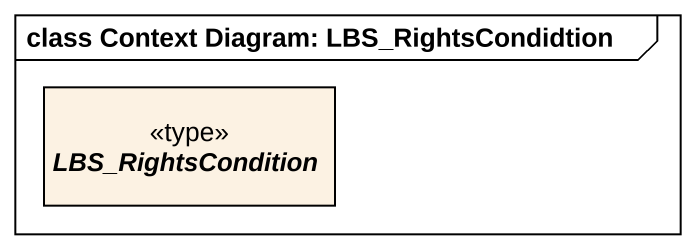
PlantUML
@startuml
mainframe class Context Diagram: LBS_RightsCondidtion
hide circle
hide empty members
abstract class LBS_RightsCondition <<type>>
@enduml
